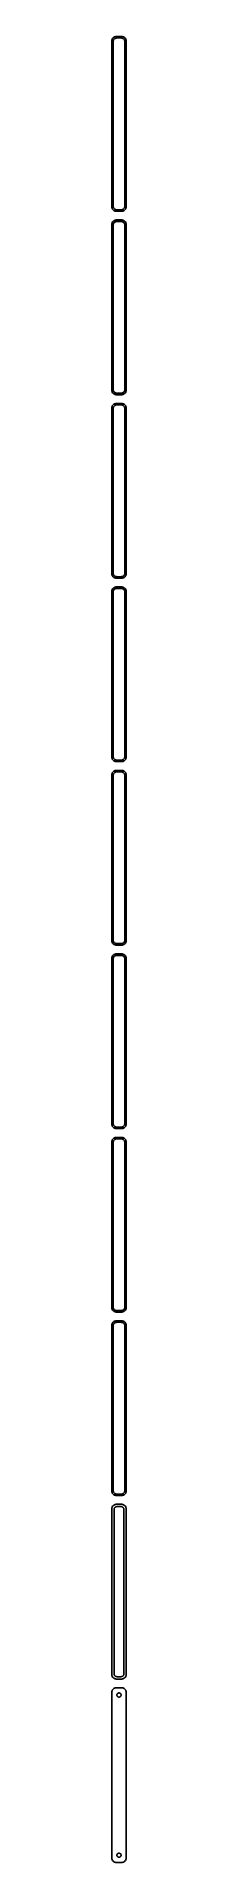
# Model space of a CAD drawing. Header units: metres. Extents: x -8 to 8, y 1800 to 3681.
import ezdxf

# ---------------------------------------------------------------- set-up
doc = ezdxf.new("R2010")
doc.units = ezdxf.units.M

msp = doc.modelspace()

# ---------------------------------------------------------------- linework, layer by layer
for p, q in [((-7.46057, 3676.63), (-7.5, 3676)), ((-7.5, 3676), (-7.5, 3506)), ((-7.34291, 3677.24), (-7.46057, 3676.63)), ((-7.14888, 3677.84), (-7.34291, 3677.24)), ((-6.88153, 3678.41), (-7.14888, 3677.84)), ((-6.54507, 3678.94), (-6.88153, 3678.41)), ((-6.14484, 3679.42), (-6.54507, 3678.94)), ((-5.68712, 3679.85), (-6.14484, 3679.42)), ((-6, 3675.5), (-5.96844, 3676)), ((-6, 3506.5), (-6, 3675.5)), ((-5.96844, 3676), (-5.87433, 3676.49)), ((-5.87433, 3676.49), (-5.7191, 3676.97)), ((-5.7191, 3676.97), (-5.50522, 3677.43)), ((-5.17912, 3680.22), (-5.68712, 3679.85)), ((-5.50522, 3677.43), (-5.23605, 3677.85)), ((-5.23605, 3677.85), (-4.91586, 3678.24)), ((-4.62889, 3680.52), (-5.17912, 3680.22)), ((-4.91586, 3678.24), (-4.54968, 3678.58)), ((-4.04507, 3680.76), (-4.62889, 3680.52)), ((-4.54968, 3678.58), (-4.1433, 3678.88)), ((-4.1433, 3678.88), (-3.70311, 3679.12)), ((-3.4369, 3680.91), (-4.04507, 3680.76)), ((-3.70311, 3679.12), (-3.23605, 3679.3)), ((-2.81395, 3680.99), (-3.4369, 3680.91)), ((-3.23605, 3679.3), (-2.74951, 3679.43)), ((2.81395, 3680.99), (-2.81395, 3680.99)), ((-2.74951, 3679.43), (-2.25116, 3679.49)), ((-2.25116, 3679.49), (2.25116, 3679.49)), ((2.25116, 3679.49), (2.74951, 3679.43)), ((2.74951, 3679.43), (3.23605, 3679.3)), ((3.4369, 3680.91), (2.81395, 3680.99)), ((3.23605, 3679.3), (3.70311, 3679.12)), ((4.04507, 3680.76), (3.4369, 3680.91)), ((3.70311, 3679.12), (4.1433, 3678.88)), ((4.62889, 3680.52), (4.04507, 3680.76)), ((4.1433, 3678.88), (4.54968, 3678.58)), ((4.54968, 3678.58), (4.91586, 3678.24)), ((5.17912, 3680.22), (4.62889, 3680.52)), ((4.91586, 3678.24), (5.23605, 3677.85)), ((5.68712, 3679.85), (5.17912, 3680.22)), ((5.23605, 3677.85), (5.50522, 3677.43)), ((5.50522, 3677.43), (5.7191, 3676.97)), ((6.14484, 3679.42), (5.68712, 3679.85)), ((5.7191, 3676.97), (5.87433, 3676.49)), ((5.87433, 3676.49), (5.96844, 3676)), ((5.96844, 3676), (6, 3675.5)), ((6, 3675.5), (6, 3506.5)), ((6.54507, 3678.94), (6.14484, 3679.42)), ((6.88153, 3678.41), (6.54507, 3678.94)), ((7.14888, 3677.84), (6.88153, 3678.41)), ((7.34291, 3677.24), (7.14888, 3677.84)), ((7.46057, 3676.63), (7.34291, 3677.24)), ((7.5, 3676), (7.46057, 3676.63)), ((7.5, 3506), (7.5, 3676)), ((-7.5, 3506), (-7.46057, 3505.37)), ((-7.46057, 3505.37), (-7.34291, 3504.76)), ((-7.34291, 3504.76), (-7.14888, 3504.16)), ((-7.14888, 3504.16), (-6.88153, 3503.59)), ((-6.88153, 3503.59), (-6.54507, 3503.06)), ((-6.54507, 3503.06), (-6.14484, 3502.58)), ((-6.14484, 3502.58), (-5.68712, 3502.15)), ((-5.96844, 3506), (-6, 3506.5)), ((-5.87433, 3505.51), (-5.96844, 3506)), ((-5.7191, 3505.03), (-5.87433, 3505.51)), ((-5.50522, 3504.57), (-5.7191, 3505.03)), ((-5.68712, 3502.15), (-5.17912, 3501.78)), ((-5.23605, 3504.15), (-5.50522, 3504.57)), ((-4.91586, 3503.76), (-5.23605, 3504.15)), ((-5.17912, 3501.78), (-4.62889, 3501.48)), ((-4.54968, 3503.42), (-4.91586, 3503.76)), ((-4.62889, 3501.48), (-4.04507, 3501.24)), ((-4.1433, 3503.12), (-4.54968, 3503.42)), ((-3.70311, 3502.88), (-4.1433, 3503.12)), ((-4.04507, 3501.24), (-3.4369, 3501.09)), ((-3.23605, 3502.7), (-3.70311, 3502.88)), ((-3.4369, 3501.09), (-2.81395, 3501.01)), ((-2.74951, 3502.57), (-3.23605, 3502.7)), ((-2.81395, 3501.01), (2.81395, 3501.01)), ((-2.25116, 3502.51), (-2.74951, 3502.57)), ((2.25116, 3502.51), (-2.25116, 3502.51)), ((2.74951, 3502.57), (2.25116, 3502.51)), ((3.23605, 3502.7), (2.74951, 3502.57)), ((2.81395, 3501.01), (3.4369, 3501.09)), ((3.70311, 3502.88), (3.23605, 3502.7)), ((3.4369, 3501.09), (4.04507, 3501.24)), ((4.1433, 3503.12), (3.70311, 3502.88)), ((4.04507, 3501.24), (4.62889, 3501.48)), ((4.54968, 3503.42), (4.1433, 3503.12)), ((4.91586, 3503.76), (4.54968, 3503.42)), ((4.62889, 3501.48), (5.17912, 3501.78)), ((5.23605, 3504.15), (4.91586, 3503.76)), ((5.17912, 3501.78), (5.68712, 3502.15)), ((5.50522, 3504.57), (5.23605, 3504.15)), ((5.7191, 3505.03), (5.50522, 3504.57)), ((5.68712, 3502.15), (6.14484, 3502.58)), ((5.87433, 3505.51), (5.7191, 3505.03)), ((5.96844, 3506), (5.87433, 3505.51)), ((6, 3506.5), (5.96844, 3506)), ((6.14484, 3502.58), (6.54507, 3503.06)), ((6.54507, 3503.06), (6.88153, 3503.59)), ((6.88153, 3503.59), (7.14888, 3504.16)), ((7.14888, 3504.16), (7.34291, 3504.76)), ((7.34291, 3504.76), (7.46057, 3505.37)), ((7.46057, 3505.37), (7.5, 3506)), ((-7.46057, 3487.63), (-7.5, 3487)), ((-7.5, 3487), (-7.5, 3317)), ((-7.34291, 3488.24), (-7.46057, 3487.63)), ((-7.14888, 3488.84), (-7.34291, 3488.24)), ((-6.88153, 3489.41), (-7.14888, 3488.84)), ((-6.54507, 3489.94), (-6.88153, 3489.41)), ((-6.14484, 3490.42), (-6.54507, 3489.94)), ((-5.68712, 3490.85), (-6.14484, 3490.42)), ((-6, 3486.5), (-5.96844, 3487)), ((-6, 3317.5), (-6, 3486.5)), ((-5.96844, 3487), (-5.87433, 3487.49)), ((-5.87433, 3487.49), (-5.7191, 3487.97)), ((-5.7191, 3487.97), (-5.50522, 3488.43)), ((-5.17912, 3491.22), (-5.68712, 3490.85)), ((-5.50522, 3488.43), (-5.23605, 3488.85)), ((-5.23605, 3488.85), (-4.91586, 3489.24)), ((-4.62889, 3491.52), (-5.17912, 3491.22)), ((-4.91586, 3489.24), (-4.54968, 3489.58)), ((-4.04507, 3491.76), (-4.62889, 3491.52)), ((-4.54968, 3489.58), (-4.1433, 3489.88)), ((-4.1433, 3489.88), (-3.70311, 3490.12)), ((-3.4369, 3491.91), (-4.04507, 3491.76)), ((-3.70311, 3490.12), (-3.23605, 3490.3)), ((-2.81395, 3491.99), (-3.4369, 3491.91)), ((-3.23605, 3490.3), (-2.74951, 3490.43)), ((2.81395, 3491.99), (-2.81395, 3491.99)), ((-2.74951, 3490.43), (-2.25116, 3490.49)), ((-2.25116, 3490.49), (2.25116, 3490.49)), ((2.25116, 3490.49), (2.74951, 3490.43)), ((2.74951, 3490.43), (3.23605, 3490.3)), ((3.4369, 3491.91), (2.81395, 3491.99)), ((3.23605, 3490.3), (3.70311, 3490.12)), ((4.04507, 3491.76), (3.4369, 3491.91)), ((3.70311, 3490.12), (4.1433, 3489.88)), ((4.62889, 3491.52), (4.04507, 3491.76)), ((4.1433, 3489.88), (4.54968, 3489.58)), ((4.54968, 3489.58), (4.91586, 3489.24)), ((5.17912, 3491.22), (4.62889, 3491.52)), ((4.91586, 3489.24), (5.23605, 3488.85)), ((5.68712, 3490.85), (5.17912, 3491.22)), ((5.23605, 3488.85), (5.50522, 3488.43)), ((5.50522, 3488.43), (5.7191, 3487.97)), ((6.14484, 3490.42), (5.68712, 3490.85)), ((5.7191, 3487.97), (5.87433, 3487.49)), ((5.87433, 3487.49), (5.96844, 3487)), ((5.96844, 3487), (6, 3486.5)), ((6, 3486.5), (6, 3317.5)), ((6.54507, 3489.94), (6.14484, 3490.42)), ((6.88153, 3489.41), (6.54507, 3489.94)), ((7.14888, 3488.84), (6.88153, 3489.41)), ((7.34291, 3488.24), (7.14888, 3488.84)), ((7.46057, 3487.63), (7.34291, 3488.24)), ((7.5, 3487), (7.46057, 3487.63)), ((7.5, 3317), (7.5, 3487)), ((-7.5, 3317), (-7.46057, 3316.37)), ((-7.46057, 3316.37), (-7.34291, 3315.76)), ((-7.34291, 3315.76), (-7.14888, 3315.16)), ((-7.14888, 3315.16), (-6.88153, 3314.59)), ((-6.88153, 3314.59), (-6.54507, 3314.06)), ((-6.54507, 3314.06), (-6.14484, 3313.58)), ((-6.14484, 3313.58), (-5.68712, 3313.15)), ((-5.96844, 3317), (-6, 3317.5)), ((-5.87433, 3316.51), (-5.96844, 3317)), ((-5.7191, 3316.03), (-5.87433, 3316.51)), ((-5.50522, 3315.57), (-5.7191, 3316.03)), ((-5.68712, 3313.15), (-5.17912, 3312.78)), ((-5.23605, 3315.15), (-5.50522, 3315.57)), ((-4.91586, 3314.76), (-5.23605, 3315.15)), ((-5.17912, 3312.78), (-4.62889, 3312.48)), ((-4.54968, 3314.42), (-4.91586, 3314.76)), ((-4.62889, 3312.48), (-4.04507, 3312.24)), ((-4.1433, 3314.12), (-4.54968, 3314.42)), ((-3.70311, 3313.88), (-4.1433, 3314.12)), ((-4.04507, 3312.24), (-3.4369, 3312.09)), ((-3.23605, 3313.7), (-3.70311, 3313.88)), ((-3.4369, 3312.09), (-2.81395, 3312.01)), ((-2.74951, 3313.57), (-3.23605, 3313.7)), ((-2.81395, 3312.01), (2.81395, 3312.01)), ((-2.25116, 3313.51), (-2.74951, 3313.57)), ((2.25116, 3313.51), (-2.25116, 3313.51)), ((2.74951, 3313.57), (2.25116, 3313.51)), ((3.23605, 3313.7), (2.74951, 3313.57)), ((2.81395, 3312.01), (3.4369, 3312.09)), ((3.70311, 3313.88), (3.23605, 3313.7)), ((3.4369, 3312.09), (4.04507, 3312.24)), ((4.1433, 3314.12), (3.70311, 3313.88)), ((4.04507, 3312.24), (4.62889, 3312.48)), ((4.54968, 3314.42), (4.1433, 3314.12)), ((4.91586, 3314.76), (4.54968, 3314.42)), ((4.62889, 3312.48), (5.17912, 3312.78)), ((5.23605, 3315.15), (4.91586, 3314.76)), ((5.17912, 3312.78), (5.68712, 3313.15)), ((5.50522, 3315.57), (5.23605, 3315.15)), ((5.7191, 3316.03), (5.50522, 3315.57)), ((5.68712, 3313.15), (6.14484, 3313.58)), ((5.87433, 3316.51), (5.7191, 3316.03)), ((5.96844, 3317), (5.87433, 3316.51)), ((6, 3317.5), (5.96844, 3317)), ((6.14484, 3313.58), (6.54507, 3314.06)), ((6.54507, 3314.06), (6.88153, 3314.59)), ((6.88153, 3314.59), (7.14888, 3315.16)), ((7.14888, 3315.16), (7.34291, 3315.76)), ((7.34291, 3315.76), (7.46057, 3316.37)), ((7.46057, 3316.37), (7.5, 3317)), ((-7.46057, 3298.63), (-7.5, 3298)), ((-7.5, 3298), (-7.5, 3128)), ((-7.34291, 3299.24), (-7.46057, 3298.63)), ((-7.14888, 3299.84), (-7.34291, 3299.24)), ((-6.88153, 3300.41), (-7.14888, 3299.84)), ((-6.54507, 3300.94), (-6.88153, 3300.41)), ((-6.14484, 3301.42), (-6.54507, 3300.94)), ((-5.68712, 3301.85), (-6.14484, 3301.42)), ((-6, 3297.5), (-5.96844, 3298)), ((-6, 3128.5), (-6, 3297.5)), ((-5.96844, 3298), (-5.87433, 3298.49)), ((-5.87433, 3298.49), (-5.7191, 3298.97)), ((-5.7191, 3298.97), (-5.50522, 3299.43)), ((-5.17912, 3302.22), (-5.68712, 3301.85)), ((-5.50522, 3299.43), (-5.23605, 3299.85)), ((-5.23605, 3299.85), (-4.91586, 3300.24)), ((-4.62889, 3302.52), (-5.17912, 3302.22)), ((-4.91586, 3300.24), (-4.54968, 3300.58)), ((-4.04507, 3302.76), (-4.62889, 3302.52)), ((-4.54968, 3300.58), (-4.1433, 3300.88)), ((-4.1433, 3300.88), (-3.70311, 3301.12)), ((-3.4369, 3302.91), (-4.04507, 3302.76)), ((-3.70311, 3301.12), (-3.23605, 3301.3)), ((-2.81395, 3302.99), (-3.4369, 3302.91)), ((-3.23605, 3301.3), (-2.74951, 3301.43)), ((2.81395, 3302.99), (-2.81395, 3302.99)), ((-2.74951, 3301.43), (-2.25116, 3301.49)), ((-2.25116, 3301.49), (2.25116, 3301.49)), ((2.25116, 3301.49), (2.74951, 3301.43)), ((2.74951, 3301.43), (3.23605, 3301.3)), ((3.4369, 3302.91), (2.81395, 3302.99)), ((3.23605, 3301.3), (3.70311, 3301.12)), ((4.04507, 3302.76), (3.4369, 3302.91)), ((3.70311, 3301.12), (4.1433, 3300.88)), ((4.62889, 3302.52), (4.04507, 3302.76)), ((4.1433, 3300.88), (4.54968, 3300.58)), ((4.54968, 3300.58), (4.91586, 3300.24)), ((5.17912, 3302.22), (4.62889, 3302.52)), ((4.91586, 3300.24), (5.23605, 3299.85)), ((5.68712, 3301.85), (5.17912, 3302.22)), ((5.23605, 3299.85), (5.50522, 3299.43)), ((5.50522, 3299.43), (5.7191, 3298.97)), ((6.14484, 3301.42), (5.68712, 3301.85)), ((5.7191, 3298.97), (5.87433, 3298.49)), ((5.87433, 3298.49), (5.96844, 3298)), ((5.96844, 3298), (6, 3297.5)), ((6, 3297.5), (6, 3128.5)), ((6.54507, 3300.94), (6.14484, 3301.42)), ((6.88153, 3300.41), (6.54507, 3300.94)), ((7.14888, 3299.84), (6.88153, 3300.41)), ((7.34291, 3299.24), (7.14888, 3299.84)), ((7.46057, 3298.63), (7.34291, 3299.24)), ((7.5, 3298), (7.46057, 3298.63)), ((7.5, 3128), (7.5, 3298)), ((-7.5, 3128), (-7.46057, 3127.37)), ((-7.46057, 3127.37), (-7.34291, 3126.76)), ((-7.34291, 3126.76), (-7.14888, 3126.16)), ((-7.14888, 3126.16), (-6.88153, 3125.59)), ((-6.88153, 3125.59), (-6.54507, 3125.06)), ((-6.54507, 3125.06), (-6.14484, 3124.58)), ((-6.14484, 3124.58), (-5.68712, 3124.15)), ((-5.96844, 3128), (-6, 3128.5)), ((-5.87433, 3127.51), (-5.96844, 3128)), ((-5.7191, 3127.03), (-5.87433, 3127.51)), ((-5.50522, 3126.57), (-5.7191, 3127.03)), ((-5.68712, 3124.15), (-5.17912, 3123.78)), ((-5.23605, 3126.15), (-5.50522, 3126.57)), ((-4.91586, 3125.76), (-5.23605, 3126.15)), ((-5.17912, 3123.78), (-4.62889, 3123.48)), ((-4.54968, 3125.42), (-4.91586, 3125.76)), ((-4.62889, 3123.48), (-4.04507, 3123.24)), ((-4.1433, 3125.12), (-4.54968, 3125.42)), ((-3.70311, 3124.88), (-4.1433, 3125.12)), ((-4.04507, 3123.24), (-3.4369, 3123.09)), ((-3.23605, 3124.7), (-3.70311, 3124.88)), ((-3.4369, 3123.09), (-2.81395, 3123.01)), ((-2.74951, 3124.57), (-3.23605, 3124.7)), ((-2.81395, 3123.01), (2.81395, 3123.01)), ((-2.25116, 3124.51), (-2.74951, 3124.57)), ((2.25116, 3124.51), (-2.25116, 3124.51)), ((2.74951, 3124.57), (2.25116, 3124.51)), ((3.23605, 3124.7), (2.74951, 3124.57)), ((2.81395, 3123.01), (3.4369, 3123.09)), ((3.70311, 3124.88), (3.23605, 3124.7)), ((3.4369, 3123.09), (4.04507, 3123.24)), ((4.1433, 3125.12), (3.70311, 3124.88)), ((4.04507, 3123.24), (4.62889, 3123.48)), ((4.54968, 3125.42), (4.1433, 3125.12)), ((4.91586, 3125.76), (4.54968, 3125.42)), ((4.62889, 3123.48), (5.17912, 3123.78)), ((5.23605, 3126.15), (4.91586, 3125.76)), ((5.17912, 3123.78), (5.68712, 3124.15)), ((5.50522, 3126.57), (5.23605, 3126.15)), ((5.7191, 3127.03), (5.50522, 3126.57)), ((5.68712, 3124.15), (6.14484, 3124.58)), ((5.87433, 3127.51), (5.7191, 3127.03)), ((5.96844, 3128), (5.87433, 3127.51)), ((6, 3128.5), (5.96844, 3128)), ((6.14484, 3124.58), (6.54507, 3125.06)), ((6.54507, 3125.06), (6.88153, 3125.59)), ((6.88153, 3125.59), (7.14888, 3126.16)), ((7.14888, 3126.16), (7.34291, 3126.76)), ((7.34291, 3126.76), (7.46057, 3127.37)), ((7.46057, 3127.37), (7.5, 3128)), ((-7.46057, 3109.63), (-7.5, 3109)), ((-7.5, 3109), (-7.5, 2939)), ((-7.34291, 3110.24), (-7.46057, 3109.63)), ((-7.14888, 3110.84), (-7.34291, 3110.24)), ((-6.88153, 3111.41), (-7.14888, 3110.84)), ((-6.54507, 3111.94), (-6.88153, 3111.41)), ((-6.14484, 3112.42), (-6.54507, 3111.94)), ((-5.68712, 3112.85), (-6.14484, 3112.42)), ((-6, 3108.5), (-5.96844, 3109)), ((-6, 2939.5), (-6, 3108.5)), ((-5.96844, 3109), (-5.87433, 3109.49)), ((-5.87433, 3109.49), (-5.7191, 3109.97)), ((-5.7191, 3109.97), (-5.50522, 3110.43)), ((-5.17912, 3113.22), (-5.68712, 3112.85)), ((-5.50522, 3110.43), (-5.23605, 3110.85)), ((-5.23605, 3110.85), (-4.91586, 3111.24)), ((-4.62889, 3113.52), (-5.17912, 3113.22)), ((-4.91586, 3111.24), (-4.54968, 3111.58)), ((-4.04507, 3113.76), (-4.62889, 3113.52)), ((-4.54968, 3111.58), (-4.1433, 3111.88)), ((-4.1433, 3111.88), (-3.70311, 3112.12)), ((-3.4369, 3113.91), (-4.04507, 3113.76)), ((-3.70311, 3112.12), (-3.23605, 3112.3)), ((-2.81395, 3113.99), (-3.4369, 3113.91)), ((-3.23605, 3112.3), (-2.74951, 3112.43)), ((2.81395, 3113.99), (-2.81395, 3113.99)), ((-2.74951, 3112.43), (-2.25116, 3112.49)), ((-2.25116, 3112.49), (2.25116, 3112.49)), ((2.25116, 3112.49), (2.74951, 3112.43)), ((2.74951, 3112.43), (3.23605, 3112.3)), ((3.4369, 3113.91), (2.81395, 3113.99)), ((3.23605, 3112.3), (3.70311, 3112.12)), ((4.04507, 3113.76), (3.4369, 3113.91)), ((3.70311, 3112.12), (4.1433, 3111.88)), ((4.62889, 3113.52), (4.04507, 3113.76)), ((4.1433, 3111.88), (4.54968, 3111.58)), ((4.54968, 3111.58), (4.91586, 3111.24)), ((5.17912, 3113.22), (4.62889, 3113.52)), ((4.91586, 3111.24), (5.23605, 3110.85)), ((5.68712, 3112.85), (5.17912, 3113.22)), ((5.23605, 3110.85), (5.50522, 3110.43)), ((5.50522, 3110.43), (5.7191, 3109.97)), ((6.14484, 3112.42), (5.68712, 3112.85)), ((5.7191, 3109.97), (5.87433, 3109.49)), ((5.87433, 3109.49), (5.96844, 3109)), ((5.96844, 3109), (6, 3108.5)), ((6, 3108.5), (6, 2939.5)), ((6.54507, 3111.94), (6.14484, 3112.42)), ((6.88153, 3111.41), (6.54507, 3111.94)), ((7.14888, 3110.84), (6.88153, 3111.41)), ((7.34291, 3110.24), (7.14888, 3110.84)), ((7.46057, 3109.63), (7.34291, 3110.24)), ((7.5, 3109), (7.46057, 3109.63)), ((7.5, 2939), (7.5, 3109)), ((-7.5, 2939), (-7.46057, 2938.37)), ((-7.46057, 2938.37), (-7.34291, 2937.76)), ((-7.34291, 2937.76), (-7.14888, 2937.16)), ((-7.14888, 2937.16), (-6.88153, 2936.59)), ((-6.88153, 2936.59), (-6.54507, 2936.06)), ((-6.54507, 2936.06), (-6.14484, 2935.58)), ((-6.14484, 2935.58), (-5.68712, 2935.15)), ((-5.96844, 2939), (-6, 2939.5)), ((-5.87433, 2938.51), (-5.96844, 2939)), ((-5.7191, 2938.03), (-5.87433, 2938.51)), ((-5.50522, 2937.57), (-5.7191, 2938.03)), ((-5.68712, 2935.15), (-5.17912, 2934.78)), ((-5.23605, 2937.15), (-5.50522, 2937.57)), ((-4.91586, 2936.76), (-5.23605, 2937.15)), ((-5.17912, 2934.78), (-4.62889, 2934.48)), ((-4.54968, 2936.42), (-4.91586, 2936.76)), ((-4.62889, 2934.48), (-4.04507, 2934.24)), ((-4.1433, 2936.12), (-4.54968, 2936.42)), ((-3.70311, 2935.88), (-4.1433, 2936.12)), ((-3.23605, 2935.7), (-3.70311, 2935.88)), ((-2.74951, 2935.57), (-3.23605, 2935.7)), ((-2.25116, 2935.51), (-2.74951, 2935.57)), ((2.25116, 2935.51), (-2.25116, 2935.51)), ((2.74951, 2935.57), (2.25116, 2935.51)), ((3.23605, 2935.7), (2.74951, 2935.57)), ((3.70311, 2935.88), (3.23605, 2935.7)), ((4.1433, 2936.12), (3.70311, 2935.88)), ((4.04507, 2934.24), (4.62889, 2934.48)), ((4.54968, 2936.42), (4.1433, 2936.12)), ((4.91586, 2936.76), (4.54968, 2936.42)), ((4.62889, 2934.48), (5.17912, 2934.78)), ((5.23605, 2937.15), (4.91586, 2936.76)), ((5.17912, 2934.78), (5.68712, 2935.15)), ((5.50522, 2937.57), (5.23605, 2937.15)), ((5.7191, 2938.03), (5.50522, 2937.57)), ((5.68712, 2935.15), (6.14484, 2935.58)), ((5.87433, 2938.51), (5.7191, 2938.03)), ((5.96844, 2939), (5.87433, 2938.51)), ((6, 2939.5), (5.96844, 2939)), ((6.14484, 2935.58), (6.54507, 2936.06)), ((6.54507, 2936.06), (6.88153, 2936.59)), ((6.88153, 2936.59), (7.14888, 2937.16)), ((7.14888, 2937.16), (7.34291, 2937.76)), ((7.34291, 2937.76), (7.46057, 2938.37)), ((7.46057, 2938.37), (7.5, 2939)), ((-7.46057, 2920.63), (-7.5, 2920)), ((-7.5, 2920), (-7.5, 2750)), ((-7.34291, 2921.24), (-7.46057, 2920.63)), ((-7.14888, 2921.84), (-7.34291, 2921.24)), ((-6.88153, 2922.41), (-7.14888, 2921.84)), ((-6.54507, 2922.94), (-6.88153, 2922.41)), ((-6.14484, 2923.42), (-6.54507, 2922.94)), ((-5.68712, 2923.85), (-6.14484, 2923.42)), ((-6, 2919.5), (-5.96844, 2920)), ((-6, 2750.5), (-6, 2919.5)), ((-5.96844, 2920), (-5.87433, 2920.49)), ((-5.87433, 2920.49), (-5.7191, 2920.97)), ((-5.7191, 2920.97), (-5.50522, 2921.43)), ((-5.17912, 2924.22), (-5.68712, 2923.85)), ((-5.50522, 2921.43), (-5.23605, 2921.85)), ((-5.23605, 2921.85), (-4.91586, 2922.24)), ((-4.62889, 2924.52), (-5.17912, 2924.22)), ((-4.91586, 2922.24), (-4.54968, 2922.58)), ((-4.04507, 2924.76), (-4.62889, 2924.52)), ((-4.54968, 2922.58), (-4.1433, 2922.88)), ((-4.1433, 2922.88), (-3.70311, 2923.12)), ((-4.04507, 2934.24), (-3.4369, 2934.09)), ((-3.4369, 2924.91), (-4.04507, 2924.76)), ((-3.70311, 2923.12), (-3.23605, 2923.3)), ((-3.4369, 2934.09), (-2.81395, 2934.01)), ((-2.81395, 2924.99), (-3.4369, 2924.91)), ((-3.23605, 2923.3), (-2.74951, 2923.43)), ((-2.81395, 2934.01), (2.81395, 2934.01)), ((2.81395, 2924.99), (-2.81395, 2924.99)), ((-2.74951, 2923.43), (-2.25116, 2923.49)), ((-2.25116, 2923.49), (2.25116, 2923.49)), ((2.25116, 2923.49), (2.74951, 2923.43)), ((2.74951, 2923.43), (3.23605, 2923.3)), ((2.81395, 2934.01), (3.4369, 2934.09)), ((3.4369, 2924.91), (2.81395, 2924.99)), ((3.23605, 2923.3), (3.70311, 2923.12)), ((3.4369, 2934.09), (4.04507, 2934.24)), ((4.04507, 2924.76), (3.4369, 2924.91)), ((3.70311, 2923.12), (4.1433, 2922.88)), ((4.62889, 2924.52), (4.04507, 2924.76)), ((4.1433, 2922.88), (4.54968, 2922.58)), ((4.54968, 2922.58), (4.91586, 2922.24)), ((5.17912, 2924.22), (4.62889, 2924.52)), ((4.91586, 2922.24), (5.23605, 2921.85)), ((5.68712, 2923.85), (5.17912, 2924.22)), ((5.23605, 2921.85), (5.50522, 2921.43)), ((5.50522, 2921.43), (5.7191, 2920.97)), ((6.14484, 2923.42), (5.68712, 2923.85)), ((5.7191, 2920.97), (5.87433, 2920.49)), ((5.87433, 2920.49), (5.96844, 2920)), ((5.96844, 2920), (6, 2919.5)), ((6, 2919.5), (6, 2750.5)), ((6.54507, 2922.94), (6.14484, 2923.42)), ((6.88153, 2922.41), (6.54507, 2922.94)), ((7.14888, 2921.84), (6.88153, 2922.41)), ((7.34291, 2921.24), (7.14888, 2921.84)), ((7.46057, 2920.63), (7.34291, 2921.24)), ((7.5, 2920), (7.46057, 2920.63)), ((7.5, 2750), (7.5, 2920)), ((-7.5, 2750), (-7.46057, 2749.37)), ((-7.46057, 2749.37), (-7.34291, 2748.76)), ((-7.34291, 2748.76), (-7.14888, 2748.16)), ((-7.14888, 2748.16), (-6.88153, 2747.59)), ((-6.88153, 2747.59), (-6.54507, 2747.06)), ((-6.54507, 2747.06), (-6.14484, 2746.58)), ((-6.14484, 2746.58), (-5.68712, 2746.15)), ((-5.96844, 2750), (-6, 2750.5)), ((-5.87433, 2749.51), (-5.96844, 2750)), ((-5.7191, 2749.03), (-5.87433, 2749.51)), ((-5.50522, 2748.57), (-5.7191, 2749.03)), ((-5.23605, 2748.15), (-5.50522, 2748.57)), ((-4.91586, 2747.76), (-5.23605, 2748.15)), ((-4.54968, 2747.42), (-4.91586, 2747.76)), ((-4.1433, 2747.12), (-4.54968, 2747.42)), ((-3.70311, 2746.88), (-4.1433, 2747.12)), ((-3.23605, 2746.7), (-3.70311, 2746.88)), ((-2.74951, 2746.57), (-3.23605, 2746.7)), ((-2.25116, 2746.51), (-2.74951, 2746.57)), ((2.25116, 2746.51), (-2.25116, 2746.51)), ((2.74951, 2746.57), (2.25116, 2746.51)), ((3.23605, 2746.7), (2.74951, 2746.57)), ((3.70311, 2746.88), (3.23605, 2746.7)), ((4.1433, 2747.12), (3.70311, 2746.88)), ((4.54968, 2747.42), (4.1433, 2747.12)), ((4.91586, 2747.76), (4.54968, 2747.42)), ((5.23605, 2748.15), (4.91586, 2747.76)), ((5.50522, 2748.57), (5.23605, 2748.15)), ((5.7191, 2749.03), (5.50522, 2748.57)), ((5.68712, 2746.15), (6.14484, 2746.58)), ((5.87433, 2749.51), (5.7191, 2749.03)), ((5.96844, 2750), (5.87433, 2749.51)), ((6, 2750.5), (5.96844, 2750)), ((6.14484, 2746.58), (6.54507, 2747.06)), ((6.54507, 2747.06), (6.88153, 2747.59)), ((6.88153, 2747.59), (7.14888, 2748.16)), ((7.14888, 2748.16), (7.34291, 2748.76)), ((7.34291, 2748.76), (7.46057, 2749.37)), ((7.46057, 2749.37), (7.5, 2750)), ((-7.46057, 2731.63), (-7.5, 2731)), ((-7.5, 2731), (-7.5, 2561)), ((-7.34291, 2732.24), (-7.46057, 2731.63)), ((-7.14888, 2732.84), (-7.34291, 2732.24)), ((-6.88153, 2733.41), (-7.14888, 2732.84)), ((-6.54507, 2733.94), (-6.88153, 2733.41)), ((-6.14484, 2734.42), (-6.54507, 2733.94)), ((-5.68712, 2734.85), (-6.14484, 2734.42)), ((-6, 2730.5), (-5.96844, 2731)), ((-6, 2561.5), (-6, 2730.5)), ((-5.96844, 2731), (-5.87433, 2731.49)), ((-5.87433, 2731.49), (-5.7191, 2731.97)), ((-5.7191, 2731.97), (-5.50522, 2732.43)), ((-5.68712, 2746.15), (-5.17912, 2745.78)), ((-5.17912, 2735.22), (-5.68712, 2734.85)), ((-5.50522, 2732.43), (-5.23605, 2732.85)), ((-5.23605, 2732.85), (-4.91586, 2733.24)), ((-5.17912, 2745.78), (-4.62889, 2745.48)), ((-4.62889, 2735.52), (-5.17912, 2735.22)), ((-4.91586, 2733.24), (-4.54968, 2733.58)), ((-4.62889, 2745.48), (-4.04507, 2745.24)), ((-4.04507, 2735.76), (-4.62889, 2735.52)), ((-4.54968, 2733.58), (-4.1433, 2733.88)), ((-4.1433, 2733.88), (-3.70311, 2734.12)), ((-4.04507, 2745.24), (-3.4369, 2745.09)), ((-3.4369, 2735.91), (-4.04507, 2735.76)), ((-3.70311, 2734.12), (-3.23605, 2734.3)), ((-3.4369, 2745.09), (-2.81395, 2745.01)), ((-2.81395, 2735.99), (-3.4369, 2735.91)), ((-3.23605, 2734.3), (-2.74951, 2734.43)), ((-2.81395, 2745.01), (2.81395, 2745.01)), ((2.81395, 2735.99), (-2.81395, 2735.99)), ((-2.74951, 2734.43), (-2.25116, 2734.49)), ((-2.25116, 2734.49), (2.25116, 2734.49)), ((2.25116, 2734.49), (2.74951, 2734.43)), ((2.74951, 2734.43), (3.23605, 2734.3)), ((2.81395, 2745.01), (3.4369, 2745.09)), ((3.4369, 2735.91), (2.81395, 2735.99)), ((3.23605, 2734.3), (3.70311, 2734.12)), ((3.4369, 2745.09), (4.04507, 2745.24)), ((4.04507, 2735.76), (3.4369, 2735.91)), ((3.70311, 2734.12), (4.1433, 2733.88)), ((4.04507, 2745.24), (4.62889, 2745.48)), ((4.62889, 2735.52), (4.04507, 2735.76)), ((4.1433, 2733.88), (4.54968, 2733.58)), ((4.54968, 2733.58), (4.91586, 2733.24)), ((4.62889, 2745.48), (5.17912, 2745.78)), ((5.17912, 2735.22), (4.62889, 2735.52)), ((4.91586, 2733.24), (5.23605, 2732.85)), ((5.17912, 2745.78), (5.68712, 2746.15)), ((5.68712, 2734.85), (5.17912, 2735.22)), ((5.23605, 2732.85), (5.50522, 2732.43)), ((5.50522, 2732.43), (5.7191, 2731.97)), ((6.14484, 2734.42), (5.68712, 2734.85)), ((5.7191, 2731.97), (5.87433, 2731.49)), ((5.87433, 2731.49), (5.96844, 2731)), ((5.96844, 2731), (6, 2730.5)), ((6, 2730.5), (6, 2561.5)), ((6.54507, 2733.94), (6.14484, 2734.42)), ((6.88153, 2733.41), (6.54507, 2733.94)), ((7.14888, 2732.84), (6.88153, 2733.41)), ((7.34291, 2732.24), (7.14888, 2732.84)), ((7.46057, 2731.63), (7.34291, 2732.24)), ((7.5, 2731), (7.46057, 2731.63)), ((7.5, 2561), (7.5, 2731)), ((-7.5, 2561), (-7.46057, 2560.37)), ((-7.46057, 2560.37), (-7.34291, 2559.76)), ((-7.34291, 2559.76), (-7.14888, 2559.16)), ((-7.14888, 2559.16), (-6.88153, 2558.59)), ((-6.88153, 2558.59), (-6.54507, 2558.06)), ((-5.96844, 2561), (-6, 2561.5)), ((-5.87433, 2560.51), (-5.96844, 2561)), ((-5.7191, 2560.03), (-5.87433, 2560.51)), ((-5.50522, 2559.57), (-5.7191, 2560.03)), ((-5.23605, 2559.15), (-5.50522, 2559.57)), ((-4.91586, 2558.76), (-5.23605, 2559.15)), ((-4.54968, 2558.42), (-4.91586, 2558.76)), ((-4.1433, 2558.12), (-4.54968, 2558.42)), ((4.54968, 2558.42), (4.1433, 2558.12)), ((4.91586, 2558.76), (4.54968, 2558.42)), ((5.23605, 2559.15), (4.91586, 2558.76)), ((5.50522, 2559.57), (5.23605, 2559.15)), ((5.7191, 2560.03), (5.50522, 2559.57)), ((5.87433, 2560.51), (5.7191, 2560.03)), ((5.96844, 2561), (5.87433, 2560.51)), ((6, 2561.5), (5.96844, 2561)), ((6.54507, 2558.06), (6.88153, 2558.59)), ((6.88153, 2558.59), (7.14888, 2559.16)), ((7.14888, 2559.16), (7.34291, 2559.76)), ((7.34291, 2559.76), (7.46057, 2560.37)), ((7.46057, 2560.37), (7.5, 2561)), ((-7.46057, 2542.63), (-7.5, 2542)), ((-7.5, 2542), (-7.5, 2372)), ((-7.34291, 2543.24), (-7.46057, 2542.63)), ((-7.14888, 2543.84), (-7.34291, 2543.24)), ((-6.88153, 2544.41), (-7.14888, 2543.84)), ((-6.54507, 2544.94), (-6.88153, 2544.41)), ((-6.54507, 2558.06), (-6.14484, 2557.58)), ((-6.14484, 2545.42), (-6.54507, 2544.94)), ((-6.14484, 2557.58), (-5.68712, 2557.15)), ((-5.68712, 2545.85), (-6.14484, 2545.42)), ((-6, 2541.5), (-5.96844, 2542)), ((-6, 2372.5), (-6, 2541.5)), ((-5.96844, 2542), (-5.87433, 2542.49)), ((-5.87433, 2542.49), (-5.7191, 2542.97)), ((-5.7191, 2542.97), (-5.50522, 2543.43)), ((-5.68712, 2557.15), (-5.17912, 2556.78)), ((-5.17912, 2546.22), (-5.68712, 2545.85)), ((-5.50522, 2543.43), (-5.23605, 2543.85)), ((-5.23605, 2543.85), (-4.91586, 2544.24)), ((-5.17912, 2556.78), (-4.62889, 2556.48)), ((-4.62889, 2546.52), (-5.17912, 2546.22)), ((-4.91586, 2544.24), (-4.54968, 2544.58)), ((-4.62889, 2556.48), (-4.04507, 2556.24)), ((-4.04507, 2546.76), (-4.62889, 2546.52)), ((-4.54968, 2544.58), (-4.1433, 2544.88)), ((-3.70311, 2557.88), (-4.1433, 2558.12)), ((-4.1433, 2544.88), (-3.70311, 2545.12)), ((-4.04507, 2556.24), (-3.4369, 2556.09)), ((-3.4369, 2546.91), (-4.04507, 2546.76)), ((-3.23605, 2557.7), (-3.70311, 2557.88)), ((-3.70311, 2545.12), (-3.23605, 2545.3)), ((-3.4369, 2556.09), (-2.81395, 2556.01)), ((-2.81395, 2546.99), (-3.4369, 2546.91)), ((-2.74951, 2557.57), (-3.23605, 2557.7)), ((-3.23605, 2545.3), (-2.74951, 2545.43)), ((-2.81395, 2556.01), (2.81395, 2556.01)), ((2.81395, 2546.99), (-2.81395, 2546.99)), ((-2.25116, 2557.51), (-2.74951, 2557.57)), ((-2.74951, 2545.43), (-2.25116, 2545.49)), ((2.25116, 2557.51), (-2.25116, 2557.51)), ((-2.25116, 2545.49), (2.25116, 2545.49)), ((2.74951, 2557.57), (2.25116, 2557.51)), ((2.25116, 2545.49), (2.74951, 2545.43)), ((3.23605, 2557.7), (2.74951, 2557.57)), ((2.74951, 2545.43), (3.23605, 2545.3)), ((2.81395, 2556.01), (3.4369, 2556.09)), ((3.4369, 2546.91), (2.81395, 2546.99)), ((3.70311, 2557.88), (3.23605, 2557.7)), ((3.23605, 2545.3), (3.70311, 2545.12)), ((3.4369, 2556.09), (4.04507, 2556.24)), ((4.04507, 2546.76), (3.4369, 2546.91)), ((4.1433, 2558.12), (3.70311, 2557.88)), ((3.70311, 2545.12), (4.1433, 2544.88)), ((4.04507, 2556.24), (4.62889, 2556.48)), ((4.62889, 2546.52), (4.04507, 2546.76)), ((4.1433, 2544.88), (4.54968, 2544.58)), ((4.54968, 2544.58), (4.91586, 2544.24)), ((4.62889, 2556.48), (5.17912, 2556.78)), ((5.17912, 2546.22), (4.62889, 2546.52)), ((4.91586, 2544.24), (5.23605, 2543.85)), ((5.17912, 2556.78), (5.68712, 2557.15)), ((5.68712, 2545.85), (5.17912, 2546.22)), ((5.23605, 2543.85), (5.50522, 2543.43)), ((5.50522, 2543.43), (5.7191, 2542.97)), ((5.68712, 2557.15), (6.14484, 2557.58)), ((6.14484, 2545.42), (5.68712, 2545.85)), ((5.7191, 2542.97), (5.87433, 2542.49)), ((5.87433, 2542.49), (5.96844, 2542)), ((5.96844, 2542), (6, 2541.5)), ((6, 2541.5), (6, 2372.5)), ((6.14484, 2557.58), (6.54507, 2558.06)), ((6.54507, 2544.94), (6.14484, 2545.42)), ((6.88153, 2544.41), (6.54507, 2544.94)), ((7.14888, 2543.84), (6.88153, 2544.41)), ((7.34291, 2543.24), (7.14888, 2543.84)), ((7.46057, 2542.63), (7.34291, 2543.24)), ((7.5, 2542), (7.46057, 2542.63)), ((7.5, 2372), (7.5, 2542)), ((-7.5, 2372), (-7.46057, 2371.37)), ((-7.46057, 2371.37), (-7.34291, 2370.76)), ((-7.34291, 2370.76), (-7.14888, 2370.16)), ((-7.14888, 2370.16), (-6.88153, 2369.59)), ((-5.96844, 2372), (-6, 2372.5)), ((-5.87433, 2371.51), (-5.96844, 2372)), ((-5.7191, 2371.03), (-5.87433, 2371.51)), ((-5.50522, 2370.57), (-5.7191, 2371.03)), ((-5.23605, 2370.15), (-5.50522, 2370.57)), ((-4.91586, 2369.76), (-5.23605, 2370.15)), ((5.23605, 2370.15), (4.91586, 2369.76)), ((5.50522, 2370.57), (5.23605, 2370.15)), ((5.7191, 2371.03), (5.50522, 2370.57)), ((5.87433, 2371.51), (5.7191, 2371.03)), ((5.96844, 2372), (5.87433, 2371.51)), ((6, 2372.5), (5.96844, 2372)), ((6.88153, 2369.59), (7.14888, 2370.16)), ((7.14888, 2370.16), (7.34291, 2370.76)), ((7.34291, 2370.76), (7.46057, 2371.37)), ((7.46057, 2371.37), (7.5, 2372)), ((-7.46057, 2353.63), (-7.5, 2353)), ((-7.5, 2353), (-7.5, 2183)), ((-7.34291, 2354.24), (-7.46057, 2353.63)), ((-7.14888, 2354.84), (-7.34291, 2354.24)), ((-6.88153, 2355.41), (-7.14888, 2354.84)), ((-6.88153, 2369.59), (-6.54507, 2369.06)), ((-6.54507, 2355.94), (-6.88153, 2355.41)), ((-6.54507, 2369.06), (-6.14484, 2368.58)), ((-6.14484, 2356.42), (-6.54507, 2355.94)), ((-6.14484, 2368.58), (-5.68712, 2368.15)), ((-5.68712, 2356.85), (-6.14484, 2356.42)), ((-6, 2352.5), (-5.96844, 2353)), ((-6, 2183.5), (-6, 2352.5)), ((-5.96844, 2353), (-5.87433, 2353.49)), ((-5.87433, 2353.49), (-5.7191, 2353.97)), ((-5.7191, 2353.97), (-5.50522, 2354.43)), ((-5.68712, 2368.15), (-5.17912, 2367.78)), ((-5.17912, 2357.22), (-5.68712, 2356.85)), ((-5.50522, 2354.43), (-5.23605, 2354.85)), ((-5.23605, 2354.85), (-4.91586, 2355.24)), ((-5.17912, 2367.78), (-4.62889, 2367.48)), ((-4.62889, 2357.52), (-5.17912, 2357.22)), ((-4.54968, 2369.42), (-4.91586, 2369.76)), ((-4.91586, 2355.24), (-4.54968, 2355.58)), ((-4.62889, 2367.48), (-4.04507, 2367.24)), ((-4.04507, 2357.76), (-4.62889, 2357.52)), ((-4.1433, 2369.12), (-4.54968, 2369.42)), ((-4.54968, 2355.58), (-4.1433, 2355.88)), ((-3.70311, 2368.88), (-4.1433, 2369.12)), ((-4.1433, 2355.88), (-3.70311, 2356.12)), ((-4.04507, 2367.24), (-3.4369, 2367.09)), ((-3.4369, 2357.91), (-4.04507, 2357.76)), ((-3.23605, 2368.7), (-3.70311, 2368.88)), ((-3.70311, 2356.12), (-3.23605, 2356.3)), ((-3.4369, 2367.09), (-2.81395, 2367.01)), ((-2.81395, 2357.99), (-3.4369, 2357.91)), ((-2.74951, 2368.57), (-3.23605, 2368.7)), ((-3.23605, 2356.3), (-2.74951, 2356.43)), ((-2.81395, 2367.01), (2.81395, 2367.01)), ((2.81395, 2357.99), (-2.81395, 2357.99)), ((-2.25116, 2368.51), (-2.74951, 2368.57)), ((-2.74951, 2356.43), (-2.25116, 2356.49)), ((2.25116, 2368.51), (-2.25116, 2368.51)), ((-2.25116, 2356.49), (2.25116, 2356.49)), ((2.74951, 2368.57), (2.25116, 2368.51)), ((2.25116, 2356.49), (2.74951, 2356.43)), ((3.23605, 2368.7), (2.74951, 2368.57)), ((2.74951, 2356.43), (3.23605, 2356.3)), ((2.81395, 2367.01), (3.4369, 2367.09)), ((3.4369, 2357.91), (2.81395, 2357.99)), ((3.70311, 2368.88), (3.23605, 2368.7)), ((3.23605, 2356.3), (3.70311, 2356.12)), ((3.4369, 2367.09), (4.04507, 2367.24)), ((4.04507, 2357.76), (3.4369, 2357.91)), ((4.1433, 2369.12), (3.70311, 2368.88)), ((3.70311, 2356.12), (4.1433, 2355.88)), ((4.04507, 2367.24), (4.62889, 2367.48)), ((4.62889, 2357.52), (4.04507, 2357.76)), ((4.54968, 2369.42), (4.1433, 2369.12)), ((4.1433, 2355.88), (4.54968, 2355.58)), ((4.91586, 2369.76), (4.54968, 2369.42)), ((4.54968, 2355.58), (4.91586, 2355.24)), ((4.62889, 2367.48), (5.17912, 2367.78)), ((5.17912, 2357.22), (4.62889, 2357.52)), ((4.91586, 2355.24), (5.23605, 2354.85)), ((5.17912, 2367.78), (5.68712, 2368.15)), ((5.68712, 2356.85), (5.17912, 2357.22)), ((5.23605, 2354.85), (5.50522, 2354.43)), ((5.50522, 2354.43), (5.7191, 2353.97)), ((5.68712, 2368.15), (6.14484, 2368.58)), ((6.14484, 2356.42), (5.68712, 2356.85)), ((5.7191, 2353.97), (5.87433, 2353.49)), ((5.87433, 2353.49), (5.96844, 2353)), ((5.96844, 2353), (6, 2352.5)), ((6, 2352.5), (6, 2183.5)), ((6.14484, 2368.58), (6.54507, 2369.06)), ((6.54507, 2355.94), (6.14484, 2356.42)), ((6.54507, 2369.06), (6.88153, 2369.59)), ((6.88153, 2355.41), (6.54507, 2355.94)), ((7.14888, 2354.84), (6.88153, 2355.41)), ((7.34291, 2354.24), (7.14888, 2354.84)), ((7.46057, 2353.63), (7.34291, 2354.24)), ((7.5, 2353), (7.46057, 2353.63)), ((7.5, 2183), (7.5, 2353)), ((-7.5, 2183), (-7.46057, 2182.37)), ((-7.46057, 2182.37), (-7.34291, 2181.76)), ((-5.96844, 2183), (-6, 2183.5)), ((-5.87433, 2182.51), (-5.96844, 2183)), ((-5.7191, 2182.03), (-5.87433, 2182.51)), ((-5.50522, 2181.57), (-5.7191, 2182.03)), ((5.7191, 2182.03), (5.50522, 2181.57)), ((5.87433, 2182.51), (5.7191, 2182.03)), ((5.96844, 2183), (5.87433, 2182.51)), ((6, 2183.5), (5.96844, 2183)), ((7.34291, 2181.76), (7.46057, 2182.37)), ((7.46057, 2182.37), (7.5, 2183)), ((-7.46057, 2164.63), (-7.5, 2164)), ((-7.5, 2164), (-7.5, 1994)), ((-7.34291, 2165.24), (-7.46057, 2164.63)), ((-7.34291, 2181.76), (-7.14888, 2181.16)), ((-7.14888, 2165.84), (-7.34291, 2165.24)), ((-7.14888, 2181.16), (-6.88153, 2180.59)), ((-6.88153, 2166.41), (-7.14888, 2165.84)), ((-6.88153, 2180.59), (-6.54507, 2180.06)), ((-6.54507, 2166.94), (-6.88153, 2166.41)), ((-6.54507, 2180.06), (-6.14484, 2179.58)), ((-6.14484, 2167.42), (-6.54507, 2166.94)), ((-6.14484, 2179.58), (-5.68712, 2179.15)), ((-5.68712, 2167.85), (-6.14484, 2167.42)), ((-5.68712, 2179.15), (-5.17912, 2178.78)), ((-5.17912, 2168.22), (-5.68712, 2167.85)), ((-5.23605, 2181.15), (-5.50522, 2181.57)), ((-4.91586, 2180.76), (-5.23605, 2181.15)), ((-5.17912, 2178.78), (-4.62889, 2178.48)), ((-4.62889, 2168.52), (-5.17912, 2168.22)), ((-5.11292, 2163.5), (-5.08836, 2163.89)), ((-5.11292, 1994.5), (-5.11292, 2163.5)), ((-5.08836, 2163.89), (-5.01512, 2164.27)), ((-5.01512, 2164.27), (-4.89432, 2164.65)), ((-4.54968, 2180.42), (-4.91586, 2180.76)), ((-4.89432, 2164.65), (-4.72786, 2165)), ((-4.72786, 2165), (-4.5184, 2165.33)), ((-4.62889, 2178.48), (-4.04507, 2178.24)), ((-4.04507, 2168.76), (-4.62889, 2168.52)), ((-4.1433, 2180.12), (-4.54968, 2180.42)), ((-4.5184, 2165.33), (-4.26921, 2165.63)), ((-4.26921, 2165.63), (-3.98424, 2165.9)), ((-3.70311, 2179.88), (-4.1433, 2180.12)), ((-4.04507, 2178.24), (-3.4369, 2178.09)), ((-3.4369, 2168.91), (-4.04507, 2168.76)), ((-3.98424, 2165.9), (-3.66798, 2166.13)), ((-3.23605, 2179.7), (-3.70311, 2179.88)), ((-3.66798, 2166.13), (-3.32541, 2166.32)), ((-3.4369, 2178.09), (-2.81395, 2178.01)), ((-2.81395, 2168.99), (-3.4369, 2168.91)), ((-3.32541, 2166.32), (-2.96194, 2166.46)), ((-2.74951, 2179.57), (-3.23605, 2179.7)), ((-2.96194, 2166.46), (-2.5833, 2166.56)), ((-2.81395, 2178.01), (2.81395, 2178.01)), ((2.81395, 2168.99), (-2.81395, 2168.99)), ((-2.25116, 2179.51), (-2.74951, 2179.57)), ((-2.5833, 2166.56), (-2.19545, 2166.61)), ((2.25116, 2179.51), (-2.25116, 2179.51)), ((-2.19545, 2166.61), (2.19545, 2166.61)), ((2.19545, 2166.61), (2.5833, 2166.56)), ((2.74951, 2179.57), (2.25116, 2179.51)), ((2.5833, 2166.56), (2.96194, 2166.46)), ((3.23605, 2179.7), (2.74951, 2179.57)), ((2.81395, 2178.01), (3.4369, 2178.09)), ((3.4369, 2168.91), (2.81395, 2168.99)), ((2.96194, 2166.46), (3.32541, 2166.32)), ((3.70311, 2179.88), (3.23605, 2179.7)), ((3.32541, 2166.32), (3.66798, 2166.13)), ((3.4369, 2178.09), (4.04507, 2178.24)), ((4.04507, 2168.76), (3.4369, 2168.91)), ((3.66798, 2166.13), (3.98424, 2165.9)), ((4.1433, 2180.12), (3.70311, 2179.88)), ((3.98424, 2165.9), (4.26921, 2165.63)), ((4.04507, 2178.24), (4.62889, 2178.48)), ((4.62889, 2168.52), (4.04507, 2168.76)), ((4.54968, 2180.42), (4.1433, 2180.12)), ((4.26921, 2165.63), (4.5184, 2165.33)), ((4.5184, 2165.33), (4.72786, 2165)), ((4.91586, 2180.76), (4.54968, 2180.42)), ((4.62889, 2178.48), (5.17912, 2178.78)), ((5.17912, 2168.22), (4.62889, 2168.52)), ((4.72786, 2165), (4.89432, 2164.65)), ((4.89432, 2164.65), (5.01512, 2164.27)), ((5.23605, 2181.15), (4.91586, 2180.76)), ((5.01512, 2164.27), (5.08836, 2163.89)), ((5.08836, 2163.89), (5.11292, 2163.5)), ((5.11292, 2163.5), (5.11292, 1994.5)), ((5.17912, 2178.78), (5.68712, 2179.15)), ((5.68712, 2167.85), (5.17912, 2168.22)), ((5.50522, 2181.57), (5.23605, 2181.15)), ((5.68712, 2179.15), (6.14484, 2179.58)), ((6.14484, 2167.42), (5.68712, 2167.85)), ((6.14484, 2179.58), (6.54507, 2180.06)), ((6.54507, 2166.94), (6.14484, 2167.42)), ((6.54507, 2180.06), (6.88153, 2180.59)), ((6.88153, 2166.41), (6.54507, 2166.94)), ((6.88153, 2180.59), (7.14888, 2181.16)), ((7.14888, 2165.84), (6.88153, 2166.41)), ((7.14888, 2181.16), (7.34291, 2181.76)), ((7.34291, 2165.24), (7.14888, 2165.84)), ((7.46057, 2164.63), (7.34291, 2165.24)), ((7.5, 2164), (7.46057, 2164.63)), ((7.5, 1994), (7.5, 2164)), ((-7.5, 1994), (-7.46057, 1993.37)), ((-5.08836, 1994.11), (-5.11292, 1994.5)), ((-5.01512, 1993.73), (-5.08836, 1994.11)), ((5.08836, 1994.11), (5.01512, 1993.73)), ((5.11292, 1994.5), (5.08836, 1994.11)), ((7.46057, 1993.37), (7.5, 1994)), ((-7.46057, 1975.63), (-7.5, 1975)), ((-7.46057, 1993.37), (-7.34291, 1992.76)), ((-7.34291, 1976.24), (-7.46057, 1975.63)), ((-7.34291, 1992.76), (-7.14888, 1992.16)), ((-7.14888, 1976.84), (-7.34291, 1976.24)), ((-7.14888, 1992.16), (-6.88153, 1991.59)), ((-6.88153, 1977.41), (-7.14888, 1976.84)), ((-6.88153, 1991.59), (-6.54507, 1991.06)), ((-6.54507, 1977.94), (-6.88153, 1977.41)), ((-6.54507, 1991.06), (-6.14484, 1990.58)), ((-6.14484, 1978.42), (-6.54507, 1977.94)), ((-6.14484, 1990.58), (-5.68712, 1990.15)), ((-5.68712, 1978.85), (-6.14484, 1978.42)), ((-5.68712, 1990.15), (-5.17912, 1989.78)), ((-5.17912, 1979.22), (-5.68712, 1978.85)), ((-5.17912, 1989.78), (-4.62889, 1989.48)), ((-4.62889, 1979.52), (-5.17912, 1979.22)), ((-4.89432, 1993.35), (-5.01512, 1993.73)), ((-4.72786, 1993), (-4.89432, 1993.35)), ((-4.5184, 1992.67), (-4.72786, 1993)), ((-4.62889, 1989.48), (-4.04507, 1989.24)), ((-4.04507, 1979.76), (-4.62889, 1979.52)), ((-4.26921, 1992.37), (-4.5184, 1992.67)), ((-3.98424, 1992.1), (-4.26921, 1992.37)), ((-4.04507, 1989.24), (-3.4369, 1989.09)), ((-3.4369, 1979.91), (-4.04507, 1979.76)), ((-3.66798, 1991.87), (-3.98424, 1992.1)), ((-3.32541, 1991.68), (-3.66798, 1991.87)), ((-3.4369, 1989.09), (-2.81395, 1989.01)), ((-2.81395, 1979.99), (-3.4369, 1979.91)), ((-2.96194, 1991.54), (-3.32541, 1991.68)), ((-2.5833, 1991.44), (-2.96194, 1991.54)), ((-2.81395, 1989.01), (2.81395, 1989.01)), ((2.81395, 1979.99), (-2.81395, 1979.99)), ((-2.19545, 1991.39), (-2.5833, 1991.44)), ((2.19545, 1991.39), (-2.19545, 1991.39)), ((2.5833, 1991.44), (2.19545, 1991.39)), ((2.96194, 1991.54), (2.5833, 1991.44)), ((2.81395, 1989.01), (3.4369, 1989.09)), ((3.4369, 1979.91), (2.81395, 1979.99)), ((3.32541, 1991.68), (2.96194, 1991.54)), ((3.66798, 1991.87), (3.32541, 1991.68)), ((3.4369, 1989.09), (4.04507, 1989.24)), ((4.04507, 1979.76), (3.4369, 1979.91)), ((3.98424, 1992.1), (3.66798, 1991.87)), ((4.26921, 1992.37), (3.98424, 1992.1)), ((4.04507, 1989.24), (4.62889, 1989.48)), ((4.62889, 1979.52), (4.04507, 1979.76)), ((4.5184, 1992.67), (4.26921, 1992.37)), ((4.72786, 1993), (4.5184, 1992.67)), ((4.62889, 1989.48), (5.17912, 1989.78)), ((5.17912, 1979.22), (4.62889, 1979.52)), ((4.89432, 1993.35), (4.72786, 1993)), ((5.01512, 1993.73), (4.89432, 1993.35)), ((5.17912, 1989.78), (5.68712, 1990.15)), ((5.68712, 1978.85), (5.17912, 1979.22)), ((5.68712, 1990.15), (6.14484, 1990.58)), ((6.14484, 1978.42), (5.68712, 1978.85)), ((6.14484, 1990.58), (6.54507, 1991.06)), ((6.54507, 1977.94), (6.14484, 1978.42)), ((6.54507, 1991.06), (6.88153, 1991.59)), ((6.88153, 1977.41), (6.54507, 1977.94)), ((6.88153, 1991.59), (7.14888, 1992.16)), ((7.14888, 1976.84), (6.88153, 1977.41)), ((7.14888, 1992.16), (7.34291, 1992.76)), ((7.34291, 1976.24), (7.14888, 1976.84)), ((7.34291, 1992.76), (7.46057, 1993.37)), ((7.46057, 1975.63), (7.34291, 1976.24)), ((7.5, 1975), (7.46057, 1975.63)), ((-7.5, 1975), (-7.5, 1805)), ((-2.13528, 1972.5), (-2.11845, 1972.77)), ((-2.11845, 1972.23), (-2.13528, 1972.5)), ((-2.11845, 1972.77), (-2.06821, 1973.03)), ((-2.06821, 1971.97), (-2.11845, 1972.23)), ((-2.06821, 1973.03), (-1.98534, 1973.29)), ((-1.98534, 1971.71), (-2.06821, 1971.97)), ((-1.98534, 1973.29), (-1.87117, 1973.53)), ((-1.87117, 1971.47), (-1.98534, 1971.71)), ((-1.87117, 1973.53), (-1.72748, 1973.76)), ((-1.72748, 1971.24), (-1.87117, 1971.47)), ((-1.72748, 1973.76), (-1.55655, 1973.96)), ((-1.55655, 1971.04), (-1.72748, 1971.24)), ((-1.55655, 1973.96), (-1.36108, 1974.15)), ((-1.36108, 1970.85), (-1.55655, 1971.04)), ((-1.36108, 1974.15), (-1.14413, 1974.3)), ((-1.14413, 1970.7), (-1.36108, 1970.85)), ((-1.14413, 1974.3), (-0.90915, 1974.43)), ((-0.90915, 1970.57), (-1.14413, 1970.7)), ((-0.90915, 1974.43), (-0.65984, 1974.53)), ((-0.65984, 1970.47), (-0.90915, 1970.57)), ((-0.65984, 1974.53), (-0.4001, 1974.6)), ((-0.4001, 1970.4), (-0.65984, 1970.47)), ((-0.4001, 1974.6), (-0.13406, 1974.63)), ((-0.13406, 1970.37), (-0.4001, 1970.4)), ((-0.13406, 1974.63), (0.13406, 1974.63)), ((0.13406, 1970.37), (-0.13406, 1970.37)), ((0.13406, 1974.63), (0.4001, 1974.6)), ((0.4001, 1970.4), (0.13406, 1970.37)), ((0.4001, 1974.6), (0.65984, 1974.53)), ((0.65984, 1970.47), (0.4001, 1970.4)), ((0.65984, 1974.53), (0.90915, 1974.43)), ((0.90915, 1970.57), (0.65984, 1970.47)), ((0.90915, 1974.43), (1.14413, 1974.3)), ((1.14413, 1970.7), (0.90915, 1970.57)), ((1.14413, 1974.3), (1.36108, 1974.15)), ((1.36108, 1970.85), (1.14413, 1970.7)), ((1.36108, 1974.15), (1.55655, 1973.96)), ((1.55655, 1971.04), (1.36108, 1970.85)), ((1.55655, 1973.96), (1.72748, 1973.76)), ((1.72748, 1971.24), (1.55655, 1971.04)), ((1.72748, 1973.76), (1.87117, 1973.53)), ((1.87117, 1971.47), (1.72748, 1971.24)), ((1.87117, 1973.53), (1.98534, 1973.29)), ((1.98534, 1971.71), (1.87117, 1971.47)), ((1.98534, 1973.29), (2.06821, 1973.03)), ((2.06821, 1971.97), (1.98534, 1971.71)), ((2.06821, 1973.03), (2.11845, 1972.77)), ((2.11845, 1972.23), (2.06821, 1971.97)), ((2.11845, 1972.77), (2.13528, 1972.5)), ((2.13528, 1972.5), (2.11845, 1972.23)), ((7.5, 1805), (7.5, 1975)), ((-2.13528, 1807.5), (-2.11845, 1807.77)), ((-2.11845, 1807.23), (-2.13528, 1807.5)), ((-2.11845, 1807.77), (-2.06821, 1808.03)), ((-2.06821, 1806.97), (-2.11845, 1807.23)), ((-2.06821, 1808.03), (-1.98534, 1808.29)), ((-1.98534, 1806.71), (-2.06821, 1806.97)), ((-1.98534, 1808.29), (-1.87117, 1808.53)), ((-1.87117, 1806.47), (-1.98534, 1806.71)), ((-1.87117, 1808.53), (-1.72748, 1808.76)), ((-1.72748, 1806.24), (-1.87117, 1806.47)), ((-1.72748, 1808.76), (-1.55655, 1808.96)), ((-1.55655, 1806.04), (-1.72748, 1806.24)), ((-1.55655, 1808.96), (-1.36108, 1809.15)), ((-1.36108, 1805.85), (-1.55655, 1806.04)), ((-1.36108, 1809.15), (-1.14413, 1809.3)), ((-1.14413, 1805.7), (-1.36108, 1805.85)), ((-1.14413, 1809.3), (-0.90915, 1809.43)), ((-0.90915, 1809.43), (-0.65984, 1809.53)), ((-0.65984, 1809.53), (-0.4001, 1809.6)), ((-0.4001, 1809.6), (-0.13406, 1809.63)), ((-0.13406, 1809.63), (0.13406, 1809.63)), ((0.13406, 1809.63), (0.4001, 1809.6)), ((0.4001, 1809.6), (0.65984, 1809.53)), ((0.65984, 1809.53), (0.90915, 1809.43)), ((0.90915, 1809.43), (1.14413, 1809.3)), ((1.14413, 1809.3), (1.36108, 1809.15)), ((1.36108, 1805.85), (1.14413, 1805.7)), ((1.36108, 1809.15), (1.55655, 1808.96)), ((1.55655, 1806.04), (1.36108, 1805.85)), ((1.55655, 1808.96), (1.72748, 1808.76)), ((1.72748, 1806.24), (1.55655, 1806.04)), ((1.72748, 1808.76), (1.87117, 1808.53)), ((1.87117, 1806.47), (1.72748, 1806.24)), ((1.87117, 1808.53), (1.98534, 1808.29)), ((1.98534, 1806.71), (1.87117, 1806.47)), ((1.98534, 1808.29), (2.06821, 1808.03)), ((2.06821, 1806.97), (1.98534, 1806.71)), ((2.06821, 1808.03), (2.11845, 1807.77)), ((2.11845, 1807.23), (2.06821, 1806.97)), ((2.11845, 1807.77), (2.13528, 1807.5)), ((2.13528, 1807.5), (2.11845, 1807.23)), ((-7.5, 1805), (-7.46057, 1804.37)), ((-7.46057, 1804.37), (-7.34291, 1803.76)), ((-7.34291, 1803.76), (-7.14888, 1803.16)), ((-7.14888, 1803.16), (-6.88153, 1802.59)), ((-6.88153, 1802.59), (-6.54507, 1802.06)), ((-6.54507, 1802.06), (-6.14484, 1801.58)), ((-6.14484, 1801.58), (-5.68712, 1801.15)), ((-5.68712, 1801.15), (-5.17912, 1800.78)), ((-5.17912, 1800.78), (-4.62889, 1800.48)), ((-4.62889, 1800.48), (-4.04507, 1800.24)), ((-4.04507, 1800.24), (-3.4369, 1800.09)), ((-3.4369, 1800.09), (-2.81395, 1800.01)), ((-2.81395, 1800.01), (2.81395, 1800.01)), ((-0.90915, 1805.57), (-1.14413, 1805.7)), ((-0.65984, 1805.47), (-0.90915, 1805.57)), ((-0.4001, 1805.4), (-0.65984, 1805.47)), ((-0.13406, 1805.37), (-0.4001, 1805.4)), ((0.13406, 1805.37), (-0.13406, 1805.37)), ((0.4001, 1805.4), (0.13406, 1805.37)), ((0.65984, 1805.47), (0.4001, 1805.4)), ((0.90915, 1805.57), (0.65984, 1805.47)), ((1.14413, 1805.7), (0.90915, 1805.57)), ((2.81395, 1800.01), (3.4369, 1800.09)), ((3.4369, 1800.09), (4.04507, 1800.24)), ((4.04507, 1800.24), (4.62889, 1800.48)), ((4.62889, 1800.48), (5.17912, 1800.78)), ((5.17912, 1800.78), (5.68712, 1801.15)), ((5.68712, 1801.15), (6.14484, 1801.58)), ((6.14484, 1801.58), (6.54507, 1802.06)), ((6.54507, 1802.06), (6.88153, 1802.59)), ((6.88153, 1802.59), (7.14888, 1803.16)), ((7.14888, 1803.16), (7.34291, 1803.76)), ((7.34291, 1803.76), (7.46057, 1804.37)), ((7.46057, 1804.37), (7.5, 1805))]:
    msp.add_line(p, q)

doc.saveas('drawing.dxf')
